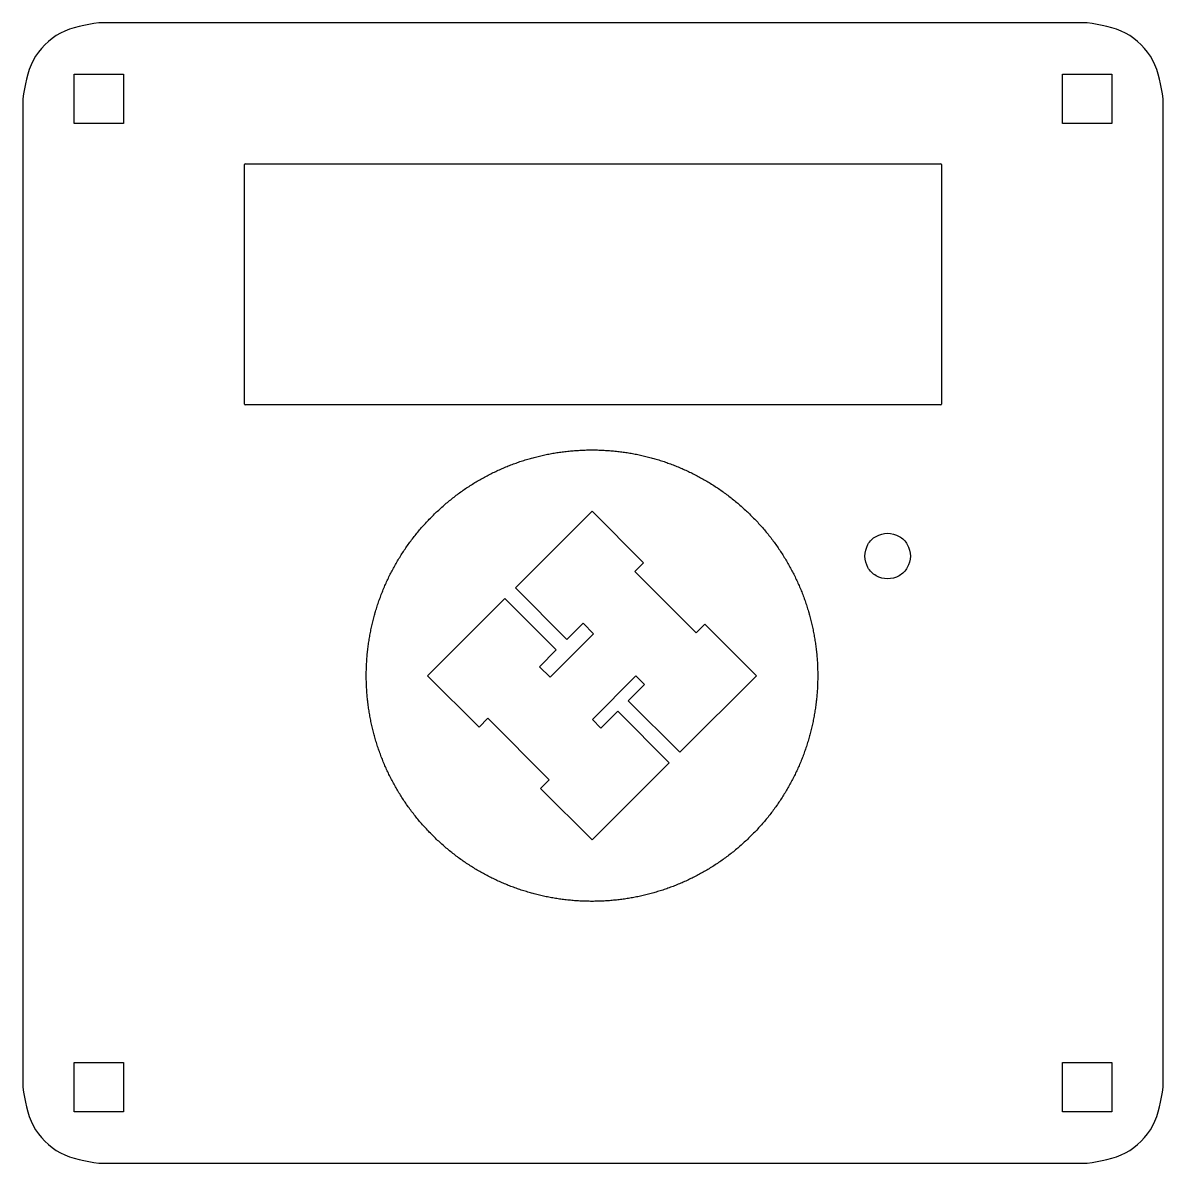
# Model space of a CAD drawing. Extents: x 24 to 334, y 24 to 174.
# Drawn here: x 23.5 to 173.5, y 23.6 to 173.6 of the extents above; entities that cross this region are included whole.
import ezdxf

# ---------------------------------------------------------------- set-up
doc = ezdxf.new("R2010")
doc.units = 0
doc.layers.add('CUT', color=3, linetype='CONTINUOUS')
doc.layers.add('ETCH1', color=5, linetype='CONTINUOUS')

msp = doc.modelspace()

# ---------------------------------------------------------------- linework, layer by layer
at = {"layer": 'CUT'}
for p, q in [((163.55, 173.64), (33.55, 173.64)), ((30.31, 166.88), (36.79, 166.88)), ((30.31, 160.4), (30.31, 166.88)), ((36.79, 166.88), (36.79, 160.4)), ((160.31, 160.4), (160.31, 166.88)), ((160.31, 166.88), (166.79, 166.88)), ((166.79, 166.88), (166.79, 160.4)), ((23.55, 163.64), (23.55, 33.64)), ((173.55, 33.64), (173.55, 163.64)), ((36.79, 160.4), (30.31, 160.4)), ((166.79, 160.4), (160.31, 160.4)), ((52.7, 123.5), (52.7, 155)), ((52.8, 155.1), (144.3, 155.1)), ((144.4, 155), (144.4, 123.5)), ((144.3, 123.4), (52.8, 123.4)), ((30.31, 30.4), (30.31, 36.88)), ((30.31, 36.88), (36.79, 36.88)), ((36.79, 36.88), (36.79, 30.4)), ((160.31, 30.4), (160.31, 36.88)), ((160.31, 36.88), (166.79, 36.88)), ((166.79, 36.88), (166.79, 30.4)), ((36.79, 30.4), (30.31, 30.4)), ((166.79, 30.4), (160.31, 30.4)), ((33.55, 23.64), (163.55, 23.64))]:
    msp.add_line(p, q, dxfattribs=at)
at = {"layer": 'CUT', "linetype": 'ByBlock'}
for centre, start, end in [((52.8, 155), 90, 180), ((144.3, 155), 0, 90), ((52.8, 123.5), 180, 270), ((144.3, 123.5), 270, 0)]:
    msp.add_arc(centre, 0.1, start, end, dxfattribs=at)
at = {"layer": 'CUT'}
for points, knots in [([(33.55, 173.65), (31.8, 173.37), (28.34, 172.83), (24.37, 168.85), (23.82, 165.4), (23.55, 163.64)], [0, 0, 0, 0, 5.228747, 10.302411, 15.531158, 15.531158, 15.531158, 15.531158]), ([(173.55, 163.64), (173.27, 165.4), (172.73, 168.85), (168.75, 172.83), (165.3, 173.37), (163.55, 173.65)], [0, 0, 0, 0, 5.228747, 10.302411, 15.531159, 15.531159, 15.531159, 15.531159]), ([(134.3, 103.5), (134.38, 102.98), (134.54, 101.93), (135.74, 100.79), (137.3, 100.36), (138.87, 100.79), (140.02, 101.93), (140.44, 103.5), (140.02, 105.08), (138.87, 106.22), (137.3, 106.65), (135.74, 106.22), (134.54, 105.08), (134.38, 104.03), (134.3, 103.5)], [0, 0, 0, 0, 1.568608, 3.09069, 4.659299, 6.22791, 7.749992, 9.3186, 10.887209, 12.409291, 13.977901, 15.54651, 17.068592, 18.637201, 18.637201, 18.637201, 18.637201]), ([(23.55, 33.64), (23.82, 31.89), (24.37, 28.44), (28.34, 24.46), (31.8, 23.92), (33.55, 23.64)], [0, 0, 0, 0, 5.228748, 10.302412, 15.531159, 15.531159, 15.531159, 15.531159]), ([(163.55, 23.64), (165.3, 23.92), (168.75, 24.46), (172.73, 28.44), (173.27, 31.89), (173.55, 33.64)], [0, 0, 0, 0, 5.228748, 10.302412, 15.53116, 15.53116, 15.53116, 15.53116])]:
    msp.add_open_spline(points, degree=3, knots=knots, dxfattribs=at)
at = {"layer": 'ETCH1'}
for p, q in [((93.1, 116.99), (93.28, 117.02)), ((93.28, 117.02), (93.45, 117.05)), ((93.45, 117.05), (93.63, 117.08)), ((93.63, 117.08), (93.8, 117.11)), ((93.8, 117.11), (93.98, 117.13)), ((93.98, 117.13), (94.16, 117.16)), ((94.16, 117.16), (94.33, 117.18)), ((94.33, 117.18), (94.51, 117.21)), ((94.51, 117.21), (94.69, 117.23)), ((94.69, 117.23), (94.86, 117.25)), ((94.86, 117.25), (95.04, 117.27)), ((95.04, 117.27), (95.22, 117.29)), ((95.22, 117.29), (95.4, 117.31)), ((95.4, 117.31), (95.57, 117.33)), ((95.57, 117.33), (95.75, 117.35)), ((95.75, 117.35), (95.93, 117.36)), ((95.93, 117.36), (96.11, 117.38)), ((96.11, 117.38), (96.28, 117.39)), ((96.28, 117.39), (96.46, 117.4)), ((96.46, 117.4), (96.64, 117.41)), ((96.64, 117.41), (96.82, 117.42)), ((96.82, 117.42), (96.99, 117.43)), ((96.99, 117.43), (97.17, 117.44)), ((97.17, 117.44), (97.35, 117.45)), ((97.35, 117.45), (97.53, 117.45)), ((97.53, 117.45), (97.71, 117.46)), ((97.71, 117.46), (97.88, 117.46)), ((97.88, 117.46), (98.06, 117.46)), ((98.06, 117.46), (98.24, 117.46)), ((98.24, 117.46), (98.42, 117.46)), ((98.42, 117.46), (98.6, 117.46)), ((98.6, 117.46), (98.78, 117.46)), ((98.78, 117.46), (98.95, 117.46)), ((98.95, 117.46), (99.13, 117.46)), ((99.13, 117.46), (99.31, 117.45)), ((99.31, 117.45), (99.49, 117.45)), ((99.49, 117.45), (99.67, 117.44)), ((99.67, 117.44), (99.84, 117.43)), ((99.84, 117.43), (100.02, 117.42)), ((100.02, 117.42), (100.2, 117.41)), ((100.2, 117.41), (100.38, 117.4)), ((100.38, 117.4), (100.55, 117.39)), ((100.55, 117.39), (100.73, 117.38)), ((100.73, 117.38), (100.91, 117.36)), ((100.91, 117.36), (101.09, 117.35)), ((101.09, 117.35), (101.26, 117.33)), ((101.26, 117.33), (101.44, 117.31)), ((101.44, 117.31), (101.62, 117.29)), ((101.62, 117.29), (101.8, 117.27)), ((101.8, 117.27), (101.97, 117.25)), ((101.97, 117.25), (102.15, 117.23)), ((102.15, 117.23), (102.33, 117.21)), ((102.33, 117.21), (102.5, 117.18)), ((102.5, 117.18), (102.68, 117.16)), ((102.68, 117.16), (102.86, 117.13)), ((102.86, 117.13), (103.03, 117.11)), ((103.03, 117.11), (103.21, 117.08)), ((103.21, 117.08), (103.39, 117.05)), ((103.39, 117.05), (103.56, 117.02)), ((103.56, 117.02), (103.74, 116.99)), ((87.75, 115.49), (87.92, 115.55)), ((87.92, 115.55), (88.09, 115.62)), ((88.09, 115.62), (88.26, 115.68)), ((88.26, 115.68), (88.43, 115.74)), ((88.43, 115.74), (88.6, 115.8)), ((88.6, 115.8), (88.77, 115.86)), ((88.77, 115.86), (88.94, 115.92)), ((88.94, 115.92), (89.11, 115.97)), ((89.11, 115.97), (89.28, 116.03)), ((89.28, 116.03), (89.45, 116.08)), ((89.45, 116.08), (89.62, 116.14)), ((89.62, 116.14), (89.79, 116.19)), ((89.79, 116.19), (89.97, 116.24)), ((89.97, 116.24), (90.14, 116.29)), ((90.14, 116.29), (90.31, 116.34)), ((90.31, 116.34), (90.48, 116.39)), ((90.48, 116.39), (90.66, 116.44)), ((90.66, 116.44), (90.83, 116.48)), ((90.83, 116.48), (91, 116.53)), ((91, 116.53), (91.18, 116.57)), ((91.18, 116.57), (91.35, 116.62)), ((91.35, 116.62), (91.52, 116.66)), ((91.52, 116.66), (91.7, 116.7)), ((91.7, 116.7), (91.87, 116.74)), ((91.87, 116.74), (92.05, 116.78)), ((92.05, 116.78), (92.22, 116.81)), ((92.22, 116.81), (92.4, 116.85)), ((92.4, 116.85), (92.57, 116.89)), ((92.57, 116.89), (92.75, 116.92)), ((92.75, 116.92), (92.92, 116.95)), ((92.92, 116.95), (93.1, 116.99)), ((103.74, 116.99), (103.91, 116.95)), ((103.91, 116.95), (104.09, 116.92)), ((104.09, 116.92), (104.26, 116.89)), ((104.26, 116.89), (104.44, 116.85)), ((104.44, 116.85), (104.62, 116.81)), ((104.62, 116.81), (104.79, 116.78)), ((104.79, 116.78), (104.96, 116.74)), ((104.96, 116.74), (105.14, 116.7)), ((105.14, 116.7), (105.31, 116.66)), ((105.31, 116.66), (105.49, 116.62)), ((105.49, 116.62), (105.66, 116.57)), ((105.66, 116.57), (105.84, 116.53)), ((105.84, 116.53), (106.01, 116.48)), ((106.01, 116.48), (106.18, 116.44)), ((106.18, 116.44), (106.35, 116.39)), ((106.35, 116.39), (106.53, 116.34)), ((106.53, 116.34), (106.7, 116.29)), ((106.7, 116.29), (106.87, 116.24)), ((106.87, 116.24), (107.04, 116.19)), ((107.04, 116.19), (107.22, 116.14)), ((107.22, 116.14), (107.39, 116.08)), ((107.39, 116.08), (107.56, 116.03)), ((107.56, 116.03), (107.73, 115.97)), ((107.73, 115.97), (107.9, 115.92)), ((107.9, 115.92), (108.07, 115.86)), ((108.07, 115.86), (108.24, 115.8)), ((108.24, 115.8), (108.41, 115.74)), ((108.41, 115.74), (108.58, 115.68)), ((108.58, 115.68), (108.75, 115.62)), ((108.75, 115.62), (108.92, 115.55)), ((108.92, 115.55), (109.09, 115.49)), ((84.45, 113.98), (84.61, 114.07)), ((84.61, 114.07), (84.77, 114.15)), ((84.77, 114.15), (84.94, 114.24)), ((84.94, 114.24), (85.1, 114.32)), ((85.1, 114.32), (85.26, 114.4)), ((85.26, 114.4), (85.42, 114.48)), ((85.42, 114.48), (85.59, 114.56)), ((85.59, 114.56), (85.75, 114.64)), ((85.75, 114.64), (85.92, 114.71)), ((85.92, 114.71), (86.08, 114.79)), ((86.08, 114.79), (86.25, 114.86)), ((86.25, 114.86), (86.41, 114.94)), ((86.41, 114.94), (86.58, 115.01)), ((86.58, 115.01), (86.75, 115.08)), ((86.75, 115.08), (86.91, 115.15)), ((86.91, 115.15), (87.08, 115.22)), ((87.08, 115.22), (87.25, 115.29)), ((87.25, 115.29), (87.41, 115.36)), ((87.41, 115.36), (87.58, 115.42)), ((87.58, 115.42), (87.75, 115.49)), ((109.09, 115.49), (109.26, 115.42)), ((109.26, 115.42), (109.42, 115.36)), ((109.42, 115.36), (109.59, 115.29)), ((109.59, 115.29), (109.76, 115.22)), ((109.76, 115.22), (109.93, 115.15)), ((109.93, 115.15), (110.09, 115.08)), ((110.09, 115.08), (110.26, 115.01)), ((110.26, 115.01), (110.42, 114.94)), ((110.42, 114.94), (110.59, 114.86)), ((110.59, 114.86), (110.76, 114.79)), ((110.76, 114.79), (110.92, 114.71)), ((110.92, 114.71), (111.09, 114.64)), ((111.09, 114.64), (111.25, 114.56)), ((111.25, 114.56), (111.41, 114.48)), ((111.41, 114.48), (111.58, 114.4)), ((111.58, 114.4), (111.74, 114.32)), ((111.74, 114.32), (111.9, 114.24)), ((111.9, 114.24), (112.06, 114.15)), ((112.06, 114.15), (112.23, 114.07)), ((112.23, 114.07), (112.39, 113.98)), ((81.93, 112.47), (82.08, 112.57)), ((82.08, 112.57), (82.24, 112.67)), ((82.24, 112.67), (82.39, 112.77)), ((82.39, 112.77), (82.55, 112.87)), ((82.55, 112.87), (82.7, 112.97)), ((82.7, 112.97), (82.86, 113.07)), ((82.86, 113.07), (83.02, 113.17)), ((83.02, 113.17), (83.18, 113.26)), ((83.18, 113.26), (83.33, 113.35)), ((83.33, 113.35), (83.49, 113.45)), ((83.49, 113.45), (83.65, 113.54)), ((83.65, 113.54), (83.81, 113.63)), ((83.81, 113.63), (83.97, 113.72)), ((83.97, 113.72), (84.13, 113.81)), ((84.13, 113.81), (84.29, 113.9)), ((84.29, 113.9), (84.45, 113.98)), ((112.39, 113.98), (112.55, 113.9)), ((112.55, 113.9), (112.71, 113.81)), ((112.71, 113.81), (112.87, 113.72)), ((112.87, 113.72), (113.03, 113.63)), ((113.03, 113.63), (113.19, 113.54)), ((113.19, 113.54), (113.35, 113.45)), ((113.35, 113.45), (113.51, 113.35)), ((113.51, 113.35), (113.66, 113.26)), ((113.66, 113.26), (113.82, 113.17)), ((113.82, 113.17), (113.98, 113.07)), ((113.98, 113.07), (114.13, 112.97)), ((114.13, 112.97), (114.29, 112.87)), ((114.29, 112.87), (114.45, 112.77)), ((114.45, 112.77), (114.6, 112.67)), ((114.6, 112.67), (114.76, 112.57)), ((114.76, 112.57), (114.91, 112.47)), ((79.83, 110.92), (79.97, 111.04)), ((79.97, 111.04), (80.12, 111.16)), ((80.12, 111.16), (80.27, 111.27)), ((80.27, 111.27), (80.42, 111.39)), ((80.42, 111.39), (80.57, 111.5)), ((80.57, 111.5), (80.71, 111.61)), ((80.71, 111.61), (80.86, 111.72)), ((80.86, 111.72), (81.01, 111.83)), ((81.01, 111.83), (81.17, 111.94)), ((81.17, 111.94), (81.32, 112.05)), ((81.32, 112.05), (81.47, 112.16)), ((81.47, 112.16), (81.62, 112.26)), ((81.62, 112.26), (81.77, 112.37)), ((81.77, 112.37), (81.93, 112.47)), ((114.91, 112.47), (115.06, 112.37)), ((115.06, 112.37), (115.22, 112.26)), ((115.22, 112.26), (115.37, 112.16)), ((115.37, 112.16), (115.52, 112.05)), ((115.52, 112.05), (115.67, 111.94)), ((115.67, 111.94), (115.82, 111.83)), ((115.82, 111.83), (115.97, 111.72)), ((115.97, 111.72), (116.12, 111.61)), ((116.12, 111.61), (116.27, 111.5)), ((116.27, 111.5), (116.42, 111.39)), ((116.42, 111.39), (116.57, 111.27)), ((116.57, 111.27), (116.72, 111.16)), ((116.72, 111.16), (116.87, 111.04)), ((116.87, 111.04), (117.01, 110.92)), ((78.11, 109.43), (78.25, 109.56)), ((78.25, 109.56), (78.39, 109.69)), ((78.39, 109.69), (78.53, 109.82)), ((78.53, 109.82), (78.67, 109.95)), ((78.67, 109.95), (78.82, 110.07)), ((78.82, 110.07), (78.96, 110.2)), ((78.96, 110.2), (79.1, 110.32)), ((79.1, 110.32), (79.25, 110.45)), ((79.25, 110.45), (79.39, 110.57)), ((79.39, 110.57), (79.53, 110.69)), ((79.53, 110.69), (79.68, 110.81)), ((79.68, 110.81), (79.83, 110.92)), ((117.01, 110.92), (117.16, 110.81)), ((117.16, 110.81), (117.3, 110.69)), ((117.3, 110.69), (117.45, 110.57)), ((117.45, 110.57), (117.59, 110.45)), ((117.59, 110.45), (117.74, 110.32)), ((117.74, 110.32), (117.88, 110.2)), ((117.88, 110.2), (118.02, 110.07)), ((118.02, 110.07), (118.16, 109.95)), ((118.16, 109.95), (118.31, 109.82)), ((118.31, 109.82), (118.45, 109.69)), ((118.45, 109.69), (118.59, 109.56)), ((118.59, 109.56), (118.73, 109.43)), ((76.63, 107.94), (76.76, 108.08)), ((76.76, 108.08), (76.89, 108.22)), ((76.89, 108.22), (77.02, 108.36)), ((77.02, 108.36), (77.16, 108.5)), ((77.16, 108.5), (77.29, 108.63)), ((77.29, 108.63), (77.43, 108.77)), ((77.43, 108.77), (77.56, 108.9)), ((77.56, 108.9), (77.7, 109.04)), ((77.7, 109.04), (77.84, 109.17)), ((77.84, 109.17), (77.97, 109.3)), ((77.97, 109.3), (78.11, 109.43)), ((98.42, 109.39), (88.34, 99.32)), ((105.19, 102.62), (98.42, 109.39)), ((118.73, 109.43), (118.86, 109.3)), ((118.86, 109.3), (119, 109.17)), ((119, 109.17), (119.14, 109.04)), ((119.14, 109.04), (119.28, 108.9)), ((119.28, 108.9), (119.41, 108.77)), ((119.41, 108.77), (119.55, 108.63)), ((119.55, 108.63), (119.68, 108.5)), ((119.68, 108.5), (119.82, 108.36)), ((119.82, 108.36), (119.95, 108.22)), ((119.95, 108.22), (120.08, 108.08)), ((120.08, 108.08), (120.21, 107.94)), ((75.27, 106.37), (75.39, 106.51)), ((75.39, 106.51), (75.51, 106.66)), ((75.51, 106.66), (75.63, 106.8)), ((75.63, 106.8), (75.75, 106.95)), ((75.75, 106.95), (75.87, 107.09)), ((75.87, 107.09), (76, 107.24)), ((76, 107.24), (76.12, 107.38)), ((76.12, 107.38), (76.25, 107.52)), ((76.25, 107.52), (76.37, 107.66)), ((76.37, 107.66), (76.5, 107.8)), ((76.5, 107.8), (76.63, 107.94)), ((120.21, 107.94), (120.34, 107.8)), ((120.34, 107.8), (120.47, 107.66)), ((120.47, 107.66), (120.59, 107.52)), ((120.59, 107.52), (120.72, 107.38)), ((120.72, 107.38), (120.84, 107.24)), ((120.84, 107.24), (120.97, 107.09)), ((120.97, 107.09), (121.09, 106.95)), ((121.09, 106.95), (121.21, 106.8)), ((121.21, 106.8), (121.33, 106.66)), ((121.33, 106.66), (121.45, 106.51)), ((121.45, 106.51), (121.57, 106.37)), ((74.14, 104.88), (74.25, 105.03)), ((74.25, 105.03), (74.36, 105.18)), ((74.36, 105.18), (74.47, 105.33)), ((74.47, 105.33), (74.58, 105.48)), ((74.58, 105.48), (74.69, 105.63)), ((74.69, 105.63), (74.81, 105.78)), ((74.81, 105.78), (74.92, 105.93)), ((74.92, 105.93), (75.04, 106.07)), ((75.04, 106.07), (75.15, 106.22)), ((75.15, 106.22), (75.27, 106.37)), ((121.57, 106.37), (121.69, 106.22)), ((121.69, 106.22), (121.8, 106.07)), ((121.8, 106.07), (121.92, 105.93)), ((121.92, 105.93), (122.03, 105.78)), ((122.03, 105.78), (122.15, 105.63)), ((122.15, 105.63), (122.26, 105.48)), ((122.26, 105.48), (122.37, 105.33)), ((122.37, 105.33), (122.48, 105.18)), ((122.48, 105.18), (122.59, 105.03)), ((122.59, 105.03), (122.7, 104.88)), ((73.22, 103.49), (73.32, 103.65)), ((73.32, 103.65), (73.42, 103.8)), ((73.42, 103.8), (73.52, 103.96)), ((73.52, 103.96), (73.62, 104.11)), ((73.62, 104.11), (73.72, 104.26)), ((73.72, 104.26), (73.83, 104.42)), ((73.83, 104.42), (73.93, 104.57)), ((73.93, 104.57), (74.04, 104.72)), ((74.04, 104.72), (74.14, 104.88)), ((122.7, 104.88), (122.8, 104.72)), ((122.8, 104.72), (122.91, 104.57)), ((122.91, 104.57), (123.01, 104.42)), ((123.01, 104.42), (123.12, 104.26)), ((123.12, 104.26), (123.22, 104.11)), ((123.22, 104.11), (123.32, 103.96)), ((123.32, 103.96), (123.42, 103.8)), ((123.42, 103.8), (123.52, 103.65)), ((123.52, 103.65), (123.62, 103.49)), ((72.3, 101.9), (72.39, 102.06)), ((72.39, 102.06), (72.47, 102.22)), ((72.47, 102.22), (72.56, 102.38)), ((72.56, 102.38), (72.65, 102.54)), ((72.65, 102.54), (72.75, 102.7)), ((72.75, 102.7), (72.84, 102.86)), ((72.84, 102.86), (72.93, 103.02)), ((72.93, 103.02), (73.03, 103.18)), ((73.03, 103.18), (73.12, 103.33)), ((73.12, 103.33), (73.22, 103.49)), ((104.04, 101.46), (105.19, 102.62)), ((123.62, 103.49), (123.71, 103.33)), ((123.71, 103.33), (123.81, 103.18)), ((123.81, 103.18), (123.91, 103.02)), ((123.91, 103.02), (124, 102.86)), ((124, 102.86), (124.09, 102.7)), ((124.09, 102.7), (124.18, 102.54)), ((124.18, 102.54), (124.27, 102.38)), ((124.27, 102.38), (124.36, 102.22)), ((124.36, 102.22), (124.45, 102.06)), ((124.45, 102.06), (124.54, 101.9)), ((71.56, 100.44), (71.64, 100.6)), ((71.64, 100.6), (71.71, 100.77)), ((71.71, 100.77), (71.79, 100.93)), ((71.79, 100.93), (71.88, 101.1)), ((71.88, 101.1), (71.96, 101.26)), ((71.96, 101.26), (72.04, 101.42)), ((72.04, 101.42), (72.13, 101.58)), ((72.13, 101.58), (72.21, 101.74)), ((72.21, 101.74), (72.3, 101.9)), ((112.11, 93.39), (104.04, 101.46)), ((124.54, 101.9), (124.63, 101.74)), ((124.63, 101.74), (124.71, 101.58)), ((124.71, 101.58), (124.8, 101.42)), ((124.8, 101.42), (124.88, 101.26)), ((124.88, 101.26), (124.96, 101.1)), ((124.96, 101.1), (125.04, 100.93)), ((125.04, 100.93), (125.12, 100.77)), ((125.12, 100.77), (125.2, 100.6)), ((125.2, 100.6), (125.28, 100.44)), ((70.9, 98.95), (70.97, 99.11)), ((70.97, 99.11), (71.04, 99.28)), ((71.04, 99.28), (71.11, 99.45)), ((71.11, 99.45), (71.18, 99.61)), ((71.18, 99.61), (71.26, 99.78)), ((71.26, 99.78), (71.33, 99.95)), ((71.33, 99.95), (71.4, 100.11)), ((71.4, 100.11), (71.48, 100.28)), ((71.48, 100.28), (71.56, 100.44)), ((88.34, 99.32), (95.11, 92.54)), ((125.28, 100.44), (125.36, 100.28)), ((125.36, 100.28), (125.43, 100.11)), ((125.43, 100.11), (125.51, 99.95)), ((125.51, 99.95), (125.58, 99.78)), ((125.58, 99.78), (125.66, 99.61)), ((125.66, 99.61), (125.73, 99.45)), ((125.73, 99.45), (125.8, 99.28)), ((125.8, 99.28), (125.87, 99.11)), ((125.87, 99.11), (125.94, 98.95)), ((70.33, 97.43), (70.39, 97.6)), ((70.39, 97.6), (70.45, 97.77)), ((70.45, 97.77), (70.51, 97.94)), ((70.51, 97.94), (70.58, 98.1)), ((70.58, 98.1), (70.64, 98.27)), ((70.64, 98.27), (70.7, 98.44)), ((70.7, 98.44), (70.77, 98.61)), ((70.77, 98.61), (70.84, 98.78)), ((70.84, 98.78), (70.9, 98.95)), ((86.95, 97.93), (76.8, 87.77)), ((93.72, 91.15), (86.95, 97.93)), ((125.94, 98.95), (126, 98.78)), ((126, 98.78), (126.07, 98.61)), ((126.07, 98.61), (126.13, 98.44)), ((126.13, 98.44), (126.2, 98.27)), ((126.2, 98.27), (126.26, 98.1)), ((126.26, 98.1), (126.32, 97.94)), ((126.32, 97.94), (126.39, 97.77)), ((126.39, 97.77), (126.45, 97.6)), ((126.45, 97.6), (126.5, 97.43)), ((69.85, 95.88), (69.9, 96.06)), ((69.9, 96.06), (69.95, 96.23)), ((69.95, 96.23), (70, 96.4)), ((70, 96.4), (70.06, 96.57)), ((70.06, 96.57), (70.11, 96.74)), ((70.11, 96.74), (70.16, 96.91)), ((70.16, 96.91), (70.22, 97.09)), ((70.22, 97.09), (70.28, 97.26)), ((70.28, 97.26), (70.33, 97.43)), ((126.5, 97.43), (126.56, 97.26)), ((126.56, 97.26), (126.62, 97.09)), ((126.62, 97.09), (126.67, 96.91)), ((126.67, 96.91), (126.73, 96.74)), ((126.73, 96.74), (126.78, 96.57)), ((126.78, 96.57), (126.84, 96.4)), ((126.84, 96.4), (126.89, 96.23)), ((126.89, 96.23), (126.94, 96.06)), ((126.94, 96.06), (126.99, 95.88)), ((69.5, 94.49), (69.54, 94.67)), ((69.54, 94.67), (69.58, 94.84)), ((69.58, 94.84), (69.62, 95.02)), ((69.62, 95.02), (69.66, 95.19)), ((69.66, 95.19), (69.71, 95.36)), ((69.71, 95.36), (69.76, 95.54)), ((69.76, 95.54), (69.8, 95.71)), ((69.8, 95.71), (69.85, 95.88)), ((95.11, 92.54), (97.25, 94.67)), ((97.25, 94.67), (98.63, 93.29)), ((113.27, 94.55), (112.11, 93.39)), ((120.04, 87.77), (113.27, 94.55)), ((126.99, 95.88), (127.04, 95.71)), ((127.04, 95.71), (127.08, 95.54)), ((127.08, 95.54), (127.13, 95.36)), ((127.13, 95.36), (127.17, 95.19)), ((127.17, 95.19), (127.22, 95.02)), ((127.22, 95.02), (127.26, 94.84)), ((127.26, 94.84), (127.3, 94.67)), ((127.3, 94.67), (127.34, 94.49)), ((69.18, 92.92), (69.21, 93.09)), ((69.21, 93.09), (69.24, 93.27)), ((69.24, 93.27), (69.27, 93.44)), ((69.27, 93.44), (69.31, 93.62)), ((69.31, 93.62), (69.34, 93.8)), ((69.34, 93.8), (69.38, 93.97)), ((69.38, 93.97), (69.42, 94.14)), ((69.42, 94.14), (69.46, 94.32)), ((69.46, 94.32), (69.5, 94.49)), ((98.63, 93.29), (92.9, 87.56)), ((127.34, 94.49), (127.38, 94.32)), ((127.38, 94.32), (127.42, 94.14)), ((127.42, 94.14), (127.46, 93.97)), ((127.46, 93.97), (127.5, 93.8)), ((127.5, 93.8), (127.53, 93.62)), ((127.53, 93.62), (127.57, 93.44)), ((127.57, 93.44), (127.6, 93.27)), ((127.6, 93.27), (127.63, 93.09)), ((127.63, 93.09), (127.66, 92.92)), ((68.94, 91.33), (68.96, 91.51)), ((68.96, 91.51), (68.99, 91.68)), ((68.99, 91.68), (69.01, 91.86)), ((69.01, 91.86), (69.03, 92.04)), ((69.03, 92.04), (69.06, 92.21)), ((69.06, 92.21), (69.09, 92.39)), ((69.09, 92.39), (69.12, 92.57)), ((69.12, 92.57), (69.14, 92.74)), ((69.14, 92.74), (69.18, 92.92)), ((127.66, 92.92), (127.69, 92.74)), ((127.69, 92.74), (127.72, 92.57)), ((127.72, 92.57), (127.75, 92.39)), ((127.75, 92.39), (127.78, 92.21)), ((127.78, 92.21), (127.8, 92.04)), ((127.8, 92.04), (127.83, 91.86)), ((127.83, 91.86), (127.85, 91.68)), ((127.85, 91.68), (127.88, 91.51)), ((127.88, 91.51), (127.9, 91.33)), ((68.81, 89.91), (68.82, 90.09)), ((68.82, 90.09), (68.83, 90.27)), ((68.83, 90.27), (68.85, 90.44)), ((68.85, 90.44), (68.86, 90.62)), ((68.86, 90.62), (68.88, 90.8)), ((68.88, 90.8), (68.9, 90.97)), ((68.9, 90.97), (68.92, 91.15)), ((68.92, 91.15), (68.94, 91.33)), ((91.52, 88.95), (93.72, 91.15)), ((127.9, 91.33), (127.92, 91.15)), ((127.92, 91.15), (127.94, 90.97)), ((127.94, 90.97), (127.96, 90.8)), ((127.96, 90.8), (127.97, 90.62)), ((127.97, 90.62), (127.99, 90.44)), ((127.99, 90.44), (128.01, 90.27)), ((128.01, 90.27), (128.02, 90.09)), ((128.02, 90.09), (128.03, 89.91)), ((68.74, 88.66), (68.75, 88.84)), ((68.74, 88.49), (68.74, 88.66)), ((68.75, 89.02), (68.76, 89.2)), ((68.75, 88.84), (68.75, 89.02)), ((68.76, 89.2), (68.77, 89.38)), ((68.77, 89.38), (68.78, 89.55)), ((68.78, 89.55), (68.79, 89.73)), ((68.79, 89.73), (68.81, 89.91)), ((92.9, 87.56), (91.52, 88.95)), ((128.03, 89.91), (128.05, 89.73)), ((128.05, 89.73), (128.06, 89.55)), ((128.06, 89.55), (128.07, 89.38)), ((128.07, 89.38), (128.08, 89.2)), ((128.08, 89.2), (128.08, 89.02)), ((128.08, 89.02), (128.09, 88.84)), ((128.09, 88.84), (128.1, 88.66)), ((128.1, 88.66), (128.1, 88.49)), ((68.73, 88.31), (68.74, 88.49)), ((68.73, 88.13), (68.73, 88.31)), ((68.73, 87.95), (68.73, 88.13)), ((68.73, 87.77), (68.73, 87.95)), ((68.73, 87.6), (68.73, 87.77)), ((68.73, 87.42), (68.73, 87.6)), ((68.73, 87.24), (68.73, 87.42)), ((68.74, 87.06), (68.73, 87.24)), ((68.74, 86.88), (68.74, 87.06)), ((76.8, 87.77), (83.57, 81)), ((98.47, 82), (104.19, 87.73)), ((104.19, 87.73), (105.32, 86.6)), ((109.96, 77.7), (120.04, 87.77)), ((128.1, 88.49), (128.11, 88.31)), ((128.11, 87.24), (128.1, 87.06)), ((128.1, 87.06), (128.1, 86.88)), ((128.11, 88.31), (128.11, 88.13)), ((128.11, 88.13), (128.11, 87.95)), ((128.11, 87.95), (128.11, 87.77)), ((128.11, 87.77), (128.11, 87.6)), ((128.11, 87.6), (128.11, 87.42)), ((128.11, 87.42), (128.11, 87.24)), ((68.75, 86.71), (68.74, 86.88)), ((68.75, 86.53), (68.75, 86.71)), ((68.76, 86.35), (68.75, 86.53)), ((68.77, 86.17), (68.76, 86.35)), ((68.78, 85.99), (68.77, 86.17)), ((68.79, 85.82), (68.78, 85.99)), ((68.81, 85.64), (68.79, 85.82)), ((68.82, 85.46), (68.81, 85.64)), ((105.32, 86.6), (103.19, 84.47)), ((128.03, 85.64), (128.02, 85.46)), ((128.05, 85.82), (128.03, 85.64)), ((128.06, 85.99), (128.05, 85.82)), ((128.07, 86.17), (128.06, 85.99)), ((128.08, 86.35), (128.07, 86.17)), ((128.09, 86.71), (128.08, 86.53)), ((128.08, 86.53), (128.08, 86.35)), ((128.1, 86.88), (128.09, 86.71)), ((68.83, 85.28), (68.82, 85.46)), ((68.85, 85.11), (68.83, 85.28)), ((68.86, 84.93), (68.85, 85.11)), ((68.88, 84.75), (68.86, 84.93)), ((68.9, 84.57), (68.88, 84.75)), ((68.92, 84.4), (68.9, 84.57)), ((68.94, 84.22), (68.92, 84.4)), ((68.96, 84.04), (68.94, 84.22)), ((68.99, 83.86), (68.96, 84.04)), ((103.19, 84.47), (109.96, 77.7)), ((127.88, 84.04), (127.85, 83.86)), ((127.9, 84.22), (127.88, 84.04)), ((127.92, 84.4), (127.9, 84.22)), ((127.94, 84.57), (127.92, 84.4)), ((127.96, 84.75), (127.94, 84.57)), ((127.97, 84.93), (127.96, 84.75)), ((127.99, 85.11), (127.97, 84.93)), ((128.01, 85.28), (127.99, 85.11)), ((128.02, 85.46), (128.01, 85.28)), ((69.01, 83.69), (68.99, 83.86)), ((69.03, 83.51), (69.01, 83.69)), ((69.06, 83.34), (69.03, 83.51)), ((69.09, 83.16), (69.06, 83.34)), ((69.12, 82.98), (69.09, 83.16)), ((69.14, 82.81), (69.12, 82.98)), ((69.18, 82.63), (69.14, 82.81)), ((69.21, 82.45), (69.18, 82.63)), ((101.8, 83.08), (99.59, 80.87)), ((108.57, 76.31), (101.8, 83.08)), ((127.66, 82.63), (127.63, 82.45)), ((127.69, 82.81), (127.66, 82.63)), ((127.72, 82.98), (127.69, 82.81)), ((127.75, 83.16), (127.72, 82.98)), ((127.78, 83.34), (127.75, 83.16)), ((127.8, 83.51), (127.78, 83.34)), ((127.83, 83.69), (127.8, 83.51)), ((127.85, 83.86), (127.83, 83.69)), ((69.24, 82.28), (69.21, 82.45)), ((69.27, 82.1), (69.24, 82.28)), ((69.31, 81.93), (69.27, 82.1)), ((69.34, 81.75), (69.31, 81.93)), ((69.38, 81.58), (69.34, 81.75)), ((69.42, 81.4), (69.38, 81.58)), ((69.46, 81.23), (69.42, 81.4)), ((69.5, 81.05), (69.46, 81.23)), ((69.54, 80.88), (69.5, 81.05)), ((83.57, 81), (84.73, 82.16)), ((84.73, 82.16), (92.8, 74.08)), ((99.59, 80.87), (98.47, 82)), ((127.34, 81.05), (127.3, 80.88)), ((127.38, 81.23), (127.34, 81.05)), ((127.42, 81.4), (127.38, 81.23)), ((127.46, 81.58), (127.42, 81.4)), ((127.5, 81.75), (127.46, 81.58)), ((127.53, 81.93), (127.5, 81.75)), ((127.57, 82.1), (127.53, 81.93)), ((127.6, 82.28), (127.57, 82.1)), ((127.63, 82.45), (127.6, 82.28)), ((69.58, 80.71), (69.54, 80.88)), ((69.62, 80.53), (69.58, 80.71)), ((69.66, 80.36), (69.62, 80.53)), ((69.71, 80.18), (69.66, 80.36)), ((69.76, 80.01), (69.71, 80.18)), ((69.8, 79.84), (69.76, 80.01)), ((69.85, 79.67), (69.8, 79.84)), ((69.9, 79.49), (69.85, 79.67)), ((126.99, 79.67), (126.94, 79.49)), ((127.04, 79.84), (126.99, 79.67)), ((127.08, 80.01), (127.04, 79.84)), ((127.13, 80.18), (127.08, 80.01)), ((127.17, 80.36), (127.13, 80.18)), ((127.22, 80.53), (127.17, 80.36)), ((127.26, 80.71), (127.22, 80.53)), ((127.3, 80.88), (127.26, 80.71)), ((69.95, 79.32), (69.9, 79.49)), ((70, 79.15), (69.95, 79.32)), ((70.06, 78.98), (70, 79.15)), ((70.11, 78.81), (70.06, 78.98)), ((70.16, 78.63), (70.11, 78.81)), ((70.22, 78.46), (70.16, 78.63)), ((70.28, 78.29), (70.22, 78.46)), ((70.33, 78.12), (70.28, 78.29)), ((70.39, 77.95), (70.33, 78.12)), ((126.5, 78.12), (126.45, 77.95)), ((126.56, 78.29), (126.5, 78.12)), ((126.62, 78.46), (126.56, 78.29)), ((126.67, 78.63), (126.62, 78.46)), ((126.73, 78.81), (126.67, 78.63)), ((126.78, 78.98), (126.73, 78.81)), ((126.84, 79.15), (126.78, 78.98)), ((126.89, 79.32), (126.84, 79.15)), ((126.94, 79.49), (126.89, 79.32)), ((70.45, 77.78), (70.39, 77.95)), ((70.51, 77.61), (70.45, 77.78)), ((70.58, 77.44), (70.51, 77.61)), ((70.64, 77.27), (70.58, 77.44)), ((70.7, 77.11), (70.64, 77.27)), ((70.77, 76.94), (70.7, 77.11)), ((70.84, 76.77), (70.77, 76.94)), ((70.9, 76.6), (70.84, 76.77)), ((70.97, 76.43), (70.9, 76.6)), ((125.94, 76.6), (125.87, 76.43)), ((126, 76.77), (125.94, 76.6)), ((126.07, 76.94), (126, 76.77)), ((126.13, 77.11), (126.07, 76.94)), ((126.2, 77.27), (126.13, 77.11)), ((126.26, 77.44), (126.2, 77.27)), ((126.32, 77.61), (126.26, 77.44)), ((126.39, 77.78), (126.32, 77.61)), ((126.45, 77.95), (126.39, 77.78)), ((71.04, 76.27), (70.97, 76.43)), ((71.11, 76.1), (71.04, 76.27)), ((71.18, 75.93), (71.11, 76.1)), ((71.26, 75.77), (71.18, 75.93)), ((71.33, 75.6), (71.26, 75.77)), ((71.4, 75.44), (71.33, 75.6)), ((71.48, 75.27), (71.4, 75.44)), ((71.56, 75.11), (71.48, 75.27)), ((71.64, 74.94), (71.56, 75.11)), ((98.42, 66.16), (108.57, 76.31)), ((125.28, 75.11), (125.2, 74.94)), ((125.36, 75.27), (125.28, 75.11)), ((125.43, 75.44), (125.36, 75.27)), ((125.51, 75.6), (125.43, 75.44)), ((125.58, 75.77), (125.51, 75.6)), ((125.66, 75.93), (125.58, 75.77)), ((125.73, 76.1), (125.66, 75.93)), ((125.8, 76.27), (125.73, 76.1)), ((125.87, 76.43), (125.8, 76.27)), ((71.71, 74.78), (71.64, 74.94)), ((71.79, 74.62), (71.71, 74.78)), ((71.88, 74.45), (71.79, 74.62)), ((71.96, 74.29), (71.88, 74.45)), ((72.04, 74.13), (71.96, 74.29)), ((72.13, 73.97), (72.04, 74.13)), ((72.21, 73.81), (72.13, 73.97)), ((72.3, 73.64), (72.21, 73.81)), ((72.39, 73.48), (72.3, 73.64)), ((92.8, 74.08), (91.65, 72.93)), ((124.54, 73.64), (124.45, 73.48)), ((124.63, 73.81), (124.54, 73.64)), ((124.71, 73.97), (124.63, 73.81)), ((124.8, 74.13), (124.71, 73.97)), ((124.88, 74.29), (124.8, 74.13)), ((124.96, 74.45), (124.88, 74.29)), ((125.04, 74.62), (124.96, 74.45)), ((125.12, 74.78), (125.04, 74.62)), ((125.2, 74.94), (125.12, 74.78)), ((72.47, 73.32), (72.39, 73.48)), ((72.56, 73.16), (72.47, 73.32)), ((72.65, 73), (72.56, 73.16)), ((72.75, 72.85), (72.65, 73)), ((72.84, 72.69), (72.75, 72.85)), ((72.93, 72.53), (72.84, 72.69)), ((73.03, 72.37), (72.93, 72.53)), ((73.12, 72.22), (73.03, 72.37)), ((73.22, 72.06), (73.12, 72.22)), ((73.32, 71.9), (73.22, 72.06)), ((91.65, 72.93), (98.42, 66.16)), ((123.62, 72.06), (123.52, 71.9)), ((123.71, 72.22), (123.62, 72.06)), ((123.81, 72.37), (123.71, 72.22)), ((123.91, 72.53), (123.81, 72.37)), ((124, 72.69), (123.91, 72.53)), ((124.09, 72.85), (124, 72.69)), ((124.18, 73), (124.09, 72.85)), ((124.27, 73.16), (124.18, 73)), ((124.36, 73.32), (124.27, 73.16)), ((124.45, 73.48), (124.36, 73.32)), ((73.42, 71.75), (73.32, 71.9)), ((73.52, 71.59), (73.42, 71.75)), ((73.62, 71.44), (73.52, 71.59)), ((73.72, 71.28), (73.62, 71.44)), ((73.83, 71.13), (73.72, 71.28)), ((73.93, 70.98), (73.83, 71.13)), ((74.04, 70.82), (73.93, 70.98)), ((74.14, 70.67), (74.04, 70.82)), ((74.25, 70.52), (74.14, 70.67)), ((74.36, 70.37), (74.25, 70.52)), ((122.59, 70.52), (122.48, 70.37)), ((122.7, 70.67), (122.59, 70.52)), ((122.8, 70.82), (122.7, 70.67)), ((122.91, 70.98), (122.8, 70.82)), ((123.01, 71.13), (122.91, 70.98)), ((123.12, 71.28), (123.01, 71.13)), ((123.22, 71.44), (123.12, 71.28)), ((123.32, 71.59), (123.22, 71.44)), ((123.42, 71.75), (123.32, 71.59)), ((123.52, 71.9), (123.42, 71.75)), ((74.47, 70.22), (74.36, 70.37)), ((74.58, 70.07), (74.47, 70.22)), ((74.69, 69.92), (74.58, 70.07)), ((74.81, 69.77), (74.69, 69.92)), ((74.92, 69.62), (74.81, 69.77)), ((75.04, 69.47), (74.92, 69.62)), ((75.15, 69.33), (75.04, 69.47)), ((75.27, 69.18), (75.15, 69.33)), ((75.39, 69.03), (75.27, 69.18)), ((75.51, 68.89), (75.39, 69.03)), ((121.45, 69.03), (121.33, 68.89)), ((121.57, 69.18), (121.45, 69.03)), ((121.69, 69.33), (121.57, 69.18)), ((121.8, 69.47), (121.69, 69.33)), ((121.92, 69.62), (121.8, 69.47)), ((122.03, 69.77), (121.92, 69.62)), ((122.15, 69.92), (122.03, 69.77)), ((122.26, 70.07), (122.15, 69.92)), ((122.37, 70.22), (122.26, 70.07)), ((122.48, 70.37), (122.37, 70.22)), ((75.63, 68.74), (75.51, 68.89)), ((75.75, 68.6), (75.63, 68.74)), ((75.87, 68.46), (75.75, 68.6)), ((76, 68.31), (75.87, 68.46)), ((76.12, 68.17), (76, 68.31)), ((76.25, 68.03), (76.12, 68.17)), ((76.37, 67.89), (76.25, 68.03)), ((76.5, 67.75), (76.37, 67.89)), ((76.63, 67.61), (76.5, 67.75)), ((76.76, 67.47), (76.63, 67.61)), ((120.21, 67.61), (120.08, 67.47)), ((120.34, 67.75), (120.21, 67.61)), ((120.47, 67.89), (120.34, 67.75)), ((120.59, 68.03), (120.47, 67.89)), ((120.72, 68.17), (120.59, 68.03)), ((120.84, 68.31), (120.72, 68.17)), ((120.97, 68.46), (120.84, 68.31)), ((121.09, 68.6), (120.97, 68.46)), ((121.21, 68.74), (121.09, 68.6)), ((121.33, 68.89), (121.21, 68.74)), ((76.89, 67.33), (76.76, 67.47)), ((77.02, 67.19), (76.89, 67.33)), ((77.16, 67.05), (77.02, 67.19)), ((77.29, 66.92), (77.16, 67.05)), ((77.43, 66.78), (77.29, 66.92)), ((77.56, 66.64), (77.43, 66.78)), ((77.7, 66.51), (77.56, 66.64)), ((77.84, 66.38), (77.7, 66.51)), ((77.97, 66.24), (77.84, 66.38)), ((78.11, 66.11), (77.97, 66.24)), ((78.25, 65.98), (78.11, 66.11)), ((118.73, 66.11), (118.59, 65.98)), ((118.86, 66.24), (118.73, 66.11)), ((119, 66.38), (118.86, 66.24)), ((119.14, 66.51), (119, 66.38)), ((119.28, 66.64), (119.14, 66.51)), ((119.41, 66.78), (119.28, 66.64)), ((119.55, 66.92), (119.41, 66.78)), ((119.68, 67.05), (119.55, 66.92)), ((119.82, 67.19), (119.68, 67.05)), ((119.95, 67.33), (119.82, 67.19)), ((120.08, 67.47), (119.95, 67.33)), ((78.39, 65.85), (78.25, 65.98)), ((78.53, 65.73), (78.39, 65.85)), ((78.67, 65.6), (78.53, 65.73)), ((78.82, 65.47), (78.67, 65.6)), ((78.96, 65.35), (78.82, 65.47)), ((79.1, 65.23), (78.96, 65.35)), ((79.25, 65.1), (79.1, 65.23)), ((79.39, 64.98), (79.25, 65.1)), ((79.53, 64.86), (79.39, 64.98)), ((79.68, 64.74), (79.53, 64.86)), ((79.83, 64.62), (79.68, 64.74)), ((79.97, 64.51), (79.83, 64.62)), ((80.12, 64.39), (79.97, 64.51)), ((116.87, 64.51), (116.72, 64.39)), ((117.01, 64.62), (116.87, 64.51)), ((117.16, 64.74), (117.01, 64.62)), ((117.3, 64.86), (117.16, 64.74)), ((117.45, 64.98), (117.3, 64.86)), ((117.59, 65.1), (117.45, 64.98)), ((117.74, 65.23), (117.59, 65.1)), ((117.88, 65.35), (117.74, 65.23)), ((118.02, 65.47), (117.88, 65.35)), ((118.16, 65.6), (118.02, 65.47)), ((118.31, 65.73), (118.16, 65.6)), ((118.45, 65.85), (118.31, 65.73)), ((118.59, 65.98), (118.45, 65.85)), ((80.27, 64.27), (80.12, 64.39)), ((80.42, 64.16), (80.27, 64.27)), ((80.57, 64.05), (80.42, 64.16)), ((80.71, 63.94), (80.57, 64.05)), ((80.86, 63.82), (80.71, 63.94)), ((81.01, 63.71), (80.86, 63.82)), ((81.17, 63.61), (81.01, 63.71)), ((81.32, 63.5), (81.17, 63.61)), ((81.47, 63.39), (81.32, 63.5)), ((81.62, 63.29), (81.47, 63.39)), ((81.77, 63.18), (81.62, 63.29)), ((81.93, 63.08), (81.77, 63.18)), ((82.08, 62.98), (81.93, 63.08)), ((114.91, 63.08), (114.76, 62.98)), ((115.06, 63.18), (114.91, 63.08)), ((115.22, 63.29), (115.06, 63.18)), ((115.37, 63.39), (115.22, 63.29)), ((115.52, 63.5), (115.37, 63.39)), ((115.67, 63.61), (115.52, 63.5)), ((115.82, 63.71), (115.67, 63.61)), ((115.97, 63.82), (115.82, 63.71)), ((116.12, 63.94), (115.97, 63.82)), ((116.27, 64.05), (116.12, 63.94)), ((116.42, 64.16), (116.27, 64.05)), ((116.57, 64.27), (116.42, 64.16)), ((116.72, 64.39), (116.57, 64.27)), ((82.24, 62.87), (82.08, 62.98)), ((82.39, 62.77), (82.24, 62.87)), ((82.55, 62.67), (82.39, 62.77)), ((82.7, 62.58), (82.55, 62.67)), ((82.86, 62.48), (82.7, 62.58)), ((83.02, 62.38), (82.86, 62.48)), ((83.18, 62.29), (83.02, 62.38)), ((83.33, 62.19), (83.18, 62.29)), ((83.49, 62.1), (83.33, 62.19)), ((83.65, 62.01), (83.49, 62.1)), ((83.81, 61.92), (83.65, 62.01)), ((83.97, 61.83), (83.81, 61.92)), ((84.13, 61.74), (83.97, 61.83)), ((84.29, 61.65), (84.13, 61.74)), ((84.45, 61.57), (84.29, 61.65)), ((84.61, 61.48), (84.45, 61.57)), ((112.39, 61.57), (112.23, 61.48)), ((112.55, 61.65), (112.39, 61.57)), ((112.71, 61.74), (112.55, 61.65)), ((112.87, 61.83), (112.71, 61.74)), ((113.03, 61.92), (112.87, 61.83)), ((113.19, 62.01), (113.03, 61.92)), ((113.35, 62.1), (113.19, 62.01)), ((113.51, 62.19), (113.35, 62.1)), ((113.66, 62.29), (113.51, 62.19)), ((113.82, 62.38), (113.66, 62.29)), ((113.98, 62.48), (113.82, 62.38)), ((114.13, 62.58), (113.98, 62.48)), ((114.29, 62.67), (114.13, 62.58)), ((114.45, 62.77), (114.29, 62.67)), ((114.6, 62.87), (114.45, 62.77)), ((114.76, 62.98), (114.6, 62.87)), ((84.77, 61.4), (84.61, 61.48)), ((84.94, 61.31), (84.77, 61.4)), ((85.1, 61.23), (84.94, 61.31)), ((85.26, 61.15), (85.1, 61.23)), ((85.42, 61.07), (85.26, 61.15)), ((85.59, 60.99), (85.42, 61.07)), ((85.75, 60.91), (85.59, 60.99)), ((85.92, 60.84), (85.75, 60.91)), ((86.08, 60.76), (85.92, 60.84)), ((86.25, 60.68), (86.08, 60.76)), ((86.41, 60.61), (86.25, 60.68)), ((86.58, 60.54), (86.41, 60.61)), ((86.75, 60.47), (86.58, 60.54)), ((86.91, 60.4), (86.75, 60.47)), ((87.08, 60.33), (86.91, 60.4)), ((87.25, 60.26), (87.08, 60.33)), ((87.41, 60.19), (87.25, 60.26)), ((87.58, 60.12), (87.41, 60.19)), ((87.75, 60.06), (87.58, 60.12)), ((87.92, 59.99), (87.75, 60.06)), ((109.09, 60.06), (108.92, 59.99)), ((109.26, 60.12), (109.09, 60.06)), ((109.42, 60.19), (109.26, 60.12)), ((109.59, 60.26), (109.42, 60.19)), ((109.76, 60.33), (109.59, 60.26)), ((109.93, 60.4), (109.76, 60.33)), ((110.09, 60.47), (109.93, 60.4)), ((110.26, 60.54), (110.09, 60.47)), ((110.43, 60.61), (110.26, 60.54)), ((110.59, 60.68), (110.43, 60.61)), ((110.76, 60.76), (110.59, 60.68)), ((110.92, 60.84), (110.76, 60.76)), ((111.09, 60.91), (110.92, 60.84)), ((111.25, 60.99), (111.09, 60.91)), ((111.41, 61.07), (111.25, 60.99)), ((111.58, 61.15), (111.41, 61.07)), ((111.74, 61.23), (111.58, 61.15)), ((111.9, 61.31), (111.74, 61.23)), ((112.07, 61.4), (111.9, 61.31)), ((112.23, 61.48), (112.07, 61.4)), ((88.09, 59.93), (87.92, 59.99)), ((88.26, 59.87), (88.09, 59.93)), ((88.43, 59.81), (88.26, 59.87)), ((88.6, 59.75), (88.43, 59.81)), ((88.77, 59.69), (88.6, 59.75)), ((88.94, 59.63), (88.77, 59.69)), ((89.11, 59.57), (88.94, 59.63)), ((89.28, 59.52), (89.11, 59.57)), ((89.45, 59.46), (89.28, 59.52)), ((89.62, 59.41), (89.45, 59.46)), ((89.79, 59.36), (89.62, 59.41)), ((89.97, 59.31), (89.79, 59.36)), ((90.14, 59.26), (89.97, 59.31)), ((90.31, 59.21), (90.14, 59.26)), ((90.48, 59.16), (90.31, 59.21)), ((90.66, 59.11), (90.48, 59.16)), ((90.83, 59.07), (90.66, 59.11)), ((91, 59.02), (90.83, 59.07)), ((91.18, 58.98), (91, 59.02)), ((91.35, 58.93), (91.18, 58.98)), ((91.52, 58.89), (91.35, 58.93)), ((91.7, 58.85), (91.52, 58.89)), ((91.87, 58.81), (91.7, 58.85)), ((92.05, 58.77), (91.87, 58.81)), ((92.22, 58.73), (92.05, 58.77)), ((92.4, 58.7), (92.22, 58.73)), ((92.57, 58.66), (92.4, 58.7)), ((92.75, 58.63), (92.57, 58.66)), ((92.92, 58.59), (92.75, 58.63)), ((93.1, 58.56), (92.92, 58.59)), ((93.28, 58.53), (93.1, 58.56)), ((93.45, 58.5), (93.28, 58.53)), ((103.56, 58.53), (103.39, 58.5)), ((103.74, 58.56), (103.56, 58.53)), ((103.91, 58.59), (103.74, 58.56)), ((104.09, 58.63), (103.91, 58.59)), ((104.27, 58.66), (104.09, 58.63)), ((104.44, 58.7), (104.27, 58.66)), ((104.62, 58.73), (104.44, 58.7)), ((104.79, 58.77), (104.62, 58.73)), ((104.97, 58.81), (104.79, 58.77)), ((105.14, 58.85), (104.97, 58.81)), ((105.31, 58.89), (105.14, 58.85)), ((105.49, 58.93), (105.31, 58.89)), ((105.66, 58.98), (105.49, 58.93)), ((105.84, 59.02), (105.66, 58.98)), ((106.01, 59.07), (105.84, 59.02)), ((106.18, 59.11), (106.01, 59.07)), ((106.36, 59.16), (106.18, 59.11)), ((106.53, 59.21), (106.36, 59.16)), ((106.7, 59.26), (106.53, 59.21)), ((106.87, 59.31), (106.7, 59.26)), ((107.04, 59.36), (106.87, 59.31)), ((107.22, 59.41), (107.04, 59.36)), ((107.39, 59.46), (107.22, 59.41)), ((107.56, 59.52), (107.39, 59.46)), ((107.73, 59.57), (107.56, 59.52)), ((107.9, 59.63), (107.73, 59.57)), ((108.07, 59.69), (107.9, 59.63)), ((108.24, 59.75), (108.07, 59.69)), ((108.41, 59.81), (108.24, 59.75)), ((108.58, 59.87), (108.41, 59.81)), ((108.75, 59.93), (108.58, 59.87)), ((108.92, 59.99), (108.75, 59.93)), ((93.63, 58.47), (93.45, 58.5)), ((93.8, 58.44), (93.63, 58.47)), ((93.98, 58.42), (93.8, 58.44)), ((94.16, 58.39), (93.98, 58.42)), ((94.33, 58.36), (94.16, 58.39)), ((94.51, 58.34), (94.33, 58.36)), ((94.69, 58.32), (94.51, 58.34)), ((94.86, 58.3), (94.69, 58.32)), ((95.04, 58.28), (94.86, 58.3)), ((95.22, 58.26), (95.04, 58.28)), ((95.4, 58.24), (95.22, 58.26)), ((95.57, 58.22), (95.4, 58.24)), ((95.75, 58.2), (95.57, 58.22)), ((95.93, 58.19), (95.75, 58.2)), ((96.11, 58.17), (95.93, 58.19)), ((96.28, 58.16), (96.11, 58.17)), ((96.46, 58.15), (96.28, 58.16)), ((96.64, 58.14), (96.46, 58.15)), ((96.82, 58.13), (96.64, 58.14)), ((97, 58.12), (96.82, 58.13)), ((97.17, 58.11), (97, 58.12)), ((97.35, 58.1), (97.17, 58.11)), ((97.53, 58.1), (97.35, 58.1)), ((97.71, 58.09), (97.53, 58.1)), ((97.88, 58.09), (97.71, 58.09)), ((98.06, 58.09), (97.88, 58.09)), ((98.24, 58.08), (98.06, 58.09)), ((98.42, 58.08), (98.24, 58.08)), ((98.6, 58.08), (98.42, 58.08)), ((98.78, 58.09), (98.6, 58.08)), ((98.95, 58.09), (98.78, 58.09)), ((99.13, 58.09), (98.95, 58.09)), ((99.31, 58.1), (99.13, 58.09)), ((99.49, 58.1), (99.31, 58.1)), ((99.67, 58.11), (99.49, 58.1)), ((99.84, 58.12), (99.67, 58.11)), ((100.02, 58.13), (99.84, 58.12)), ((100.2, 58.14), (100.02, 58.13)), ((100.38, 58.15), (100.2, 58.14)), ((100.56, 58.16), (100.38, 58.15)), ((100.73, 58.17), (100.56, 58.16)), ((100.91, 58.19), (100.73, 58.17)), ((101.09, 58.2), (100.91, 58.19)), ((101.26, 58.22), (101.09, 58.2)), ((101.44, 58.24), (101.26, 58.22)), ((101.62, 58.26), (101.44, 58.24)), ((101.8, 58.28), (101.62, 58.26)), ((101.97, 58.3), (101.8, 58.28)), ((102.15, 58.32), (101.97, 58.3)), ((102.33, 58.34), (102.15, 58.32)), ((102.51, 58.36), (102.33, 58.34)), ((102.68, 58.39), (102.51, 58.36)), ((102.86, 58.42), (102.68, 58.39)), ((103.03, 58.44), (102.86, 58.42)), ((103.21, 58.47), (103.03, 58.44)), ((103.39, 58.5), (103.21, 58.47))]:
    msp.add_line(p, q, dxfattribs=at)

doc.saveas('drawing.dxf')
